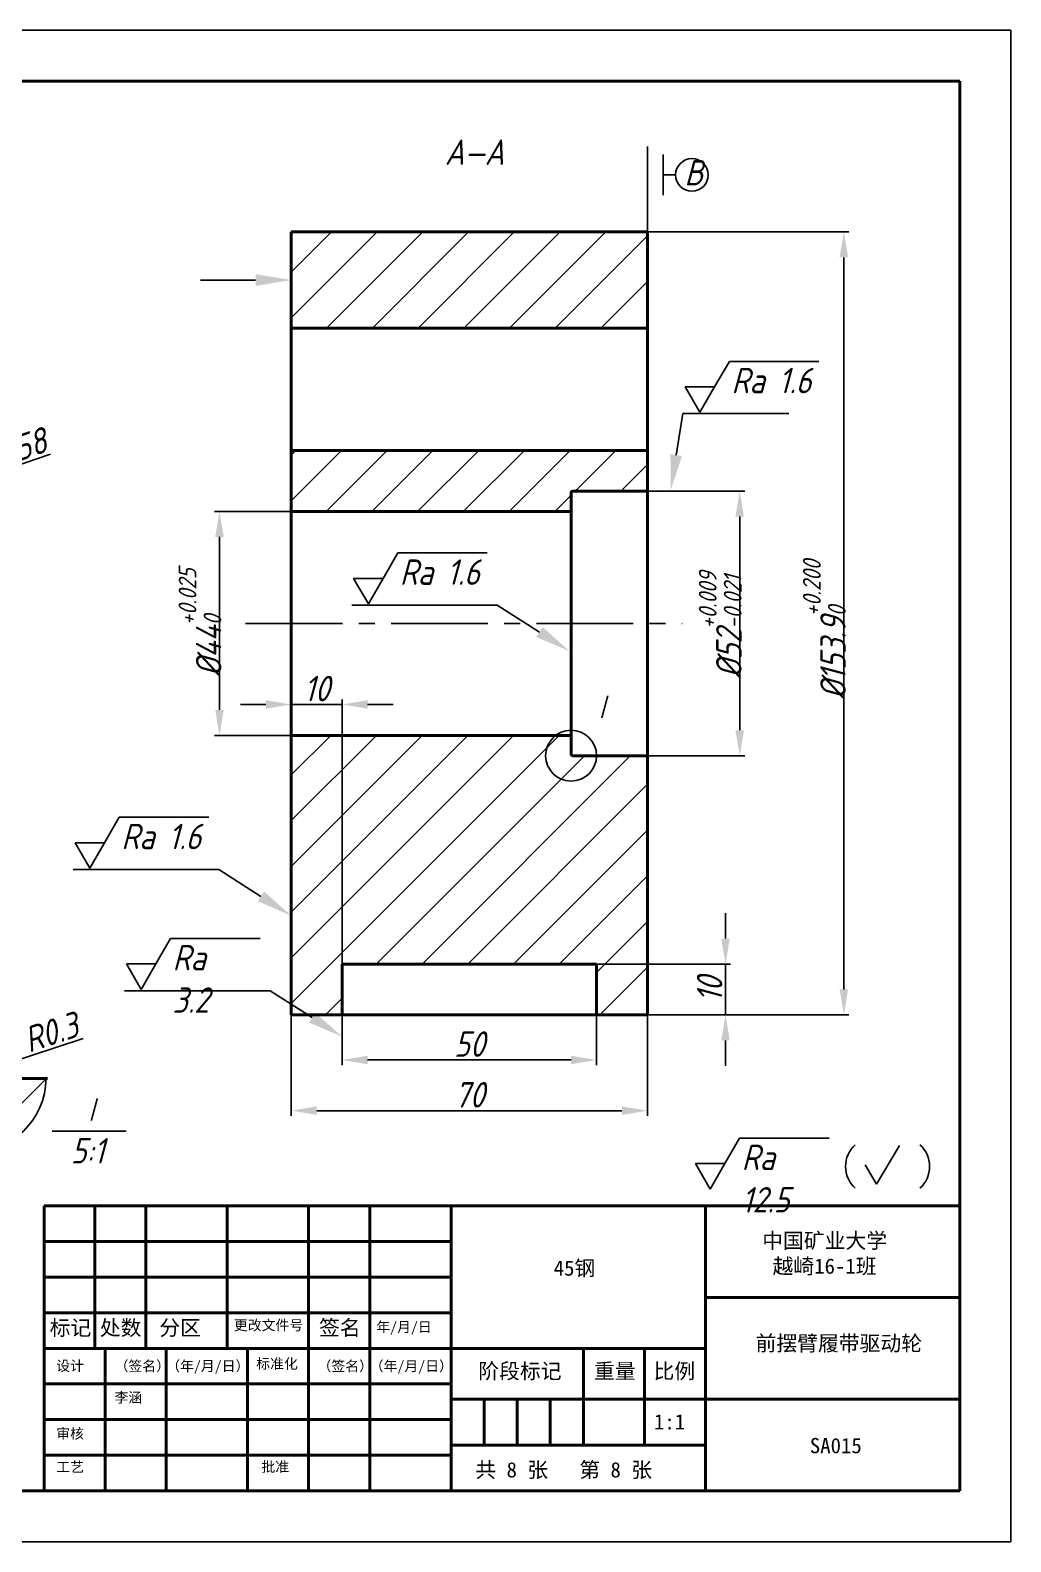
# Model space of a CAD drawing. Header units: millimetres. Extents: x -1183 to 2192, y -627 to 612.
# Drawn here: x 1690.5 to 1883.2, y -355 to -58 of the extents above; entities that cross this region are included whole.
import ezdxf
from ezdxf import colors
from ezdxf.entities.mleader import LeaderData, LeaderLine
from ezdxf.math import Vec2, Vec3

# ---------------------------------------------------------------- set-up
doc = ezdxf.new("R2010")
doc.units = ezdxf.units.MM
doc.linetypes.add('CENTER2', pattern=[28.575, 19.05, -3.175, 3.175, -3.175])
doc.linetypes.add('SLD-实线', pattern=[0])
for name, color, linetype, lineweight in [('剖面线', 7, 'Continuous', 25), ('标注', 7, 'Continuous', 25), ('点划线', 7, 'CENTER2', 25), ('粗实线', 7, 'Continuous', 50), ('细实线', 7, 'Continuous', 25)]:
    doc.layers.add(name, color=color, linetype=linetype, lineweight=lineweight)
doc.layers.add('尺寸线', color=7, linetype='SLD-实线')
doc.styles.add('标注字体', font='gbeitc.shx', dxfattribs={"height": 5, "bigfont": 'gbcbig.shx'})
doc.dimstyles.new('标注', dxfattribs={"dimtxt": 5, "dimasz": 5, "dimexe": 1, "dimexo": 0, "dimtad": 1, "dimdec": 1, "dimdsep": 46, "dimtxsty": '标注字体', "dimcen": -1, "dimadec": 0, "dimazin": 0, "dimtfac": 1, "dimtdec": 1, "dimtmove": 0, "dimatfit": 3, "dimfxl": 1, "dimarcsym": 0})
doc.dimstyles.new('轴径 标注', dxfattribs={"dimtxt": 5, "dimasz": 5, "dimexe": 1, "dimexo": 0, "dimtad": 1, "dimdec": 1, "dimdsep": 46, "dimtxsty": '标注字体', "dimcen": -1, "dimadec": 0, "dimazin": 0, "dimtfac": 1, "dimtdec": 1, "dimtmove": 0, "dimatfit": 3, "dimfxl": 1, "dimarcsym": 0})
pattern_1 = [(45, (20.583, 5.2346), (-4.490128, 4.490128), [])]

# ---------------------------------------------------------------- blocks, each defined once
blk = doc.blocks.new('*D257')
at = {"layer": 'Defpoints', "color": 0, "transparency": 16777216}
for p in [(1804.47, -148.51), (1804.32, -200.51), (1829.96, -200.51)]:
    blk.add_point(p, dxfattribs=at)
at = {"layer": '标注', "color": 0, "lineweight": -2, "transparency": 16777216}
for p, q in [((1804.47, -148.51), (1830.96, -148.51)), ((1829.96, -153.51), (1829.96, -195.51)), ((1804.32, -200.51), (1830.96, -200.51))]:
    blk.add_line(p, q, dxfattribs=at)
at = {"layer": '标注', "color": 0, "transparency": 16777216}
for points in [[(1829.12, -153.51), (1830.79, -153.51), (1829.96, -148.51)], [(1829.12, -195.51), (1830.79, -195.51), (1829.96, -200.51)]]:
    blk.add_solid(points, dxfattribs=at)
at = {"layer": '标注', "color": 0, "transparency": 16777216, "insert": (1826.12, -174.81), "char_height": 5, "attachment_point": 5, "rotation": 90, "style": '标注字体'}
blk.add_mtext('%%C52{\\H0.7x;\\S+0.009^ -0.021;}', dxfattribs=at)
blk = doc.blocks.new('*D258')
at = {"layer": 'Defpoints', "color": 0, "transparency": 16777216}
for p in [(1769.32, -152.51), (1727.71, -196.51), (1769.32, -196.51)]:
    blk.add_point(p, dxfattribs=at)
at = {"layer": '标注', "color": 0, "lineweight": -2, "transparency": 16777216}
for p, q in [((1769.32, -152.51), (1726.71, -152.51)), ((1727.71, -157.51), (1727.71, -191.51)), ((1769.32, -196.51), (1726.71, -196.51))]:
    blk.add_line(p, q, dxfattribs=at)
at = {"layer": '标注', "color": 0, "transparency": 16777216}
for points in [[(1726.88, -157.51), (1728.55, -157.51), (1727.71, -152.51)], [(1726.88, -191.51), (1728.55, -191.51), (1727.71, -196.51)]]:
    blk.add_solid(points, dxfattribs=at)
at = {"layer": '标注', "color": 0, "transparency": 16777216, "insert": (1723.88, -174.33), "char_height": 5, "attachment_point": 5, "rotation": 90, "style": '标注字体'}
blk.add_mtext('%%C44{\\H0.7x;\\S+0.025^ 0;}', dxfattribs=at)
blk = doc.blocks.new('*D259')
at = {"layer": 'Defpoints', "color": 0, "transparency": 16777216}
for p in [(1652.02, -155.75), (1597.14, -174.51)]:
    blk.add_point(p, dxfattribs=at)
at = {"layer": '标注', "color": 0, "lineweight": -2, "transparency": 16777216}
for p, q in [((1694.49, -141.24), (1656.76, -154.14)), ((1597.14, -174.51), (1652.02, -155.75))]:
    blk.add_line(p, q, dxfattribs=at)
at = {"layer": '标注', "color": 0, "transparency": 16777216}
blk.add_solid([(1656.49, -153.35), (1657.03, -154.93), (1652.02, -155.75)], dxfattribs=at)
at = {"layer": '标注', "color": 0, "transparency": 16777216, "insert": (1688.8, -139.89), "char_height": 5, "attachment_point": 5, "rotation": 18.8634, "style": '标注字体'}
blk.add_mtext('R58', dxfattribs=at)
blk = doc.blocks.new('*D261')
at = {"layer": 'Defpoints', "color": 0, "transparency": 16777216}
for p in [(1751.82, -246.44), (1801.82, -246.44), (1801.82, -260.29)]:
    blk.add_point(p, dxfattribs=at)
at = {"layer": '标注', "color": 0, "lineweight": -2, "transparency": 16777216}
for p, q in [((1751.82, -246.44), (1751.82, -261.29)), ((1801.82, -246.44), (1801.82, -261.29)), ((1756.82, -260.29), (1796.82, -260.29))]:
    blk.add_line(p, q, dxfattribs=at)
at = {"layer": '标注', "color": 0, "transparency": 16777216}
for points in [[(1756.82, -259.46), (1756.82, -261.13), (1751.82, -260.29)], [(1796.82, -259.46), (1796.82, -261.13), (1801.82, -260.29)]]:
    blk.add_solid(points, dxfattribs=at)
at = {"layer": '标注', "color": 0, "transparency": 16777216, "insert": (1776.82, -257.17), "char_height": 5, "attachment_point": 5, "rotation": 359.9996, "style": '标注字体'}
blk.add_mtext('50', dxfattribs=at)
blk = doc.blocks.new('*D262')
at = {"layer": 'Defpoints', "color": 0, "transparency": 16777216}
for p in [(1741.82, -251.43), (1811.82, -251.43), (1811.82, -270.25)]:
    blk.add_point(p, dxfattribs=at)
at = {"layer": '标注', "color": 0, "lineweight": -2, "transparency": 16777216}
for p, q in [((1741.82, -251.43), (1741.82, -271.25)), ((1811.82, -251.43), (1811.82, -271.25)), ((1746.82, -270.25), (1806.82, -270.25))]:
    blk.add_line(p, q, dxfattribs=at)
at = {"layer": '标注', "color": 0, "transparency": 16777216}
for points in [[(1746.82, -269.42), (1746.82, -271.09), (1741.82, -270.25)], [(1806.82, -269.42), (1806.82, -271.09), (1811.82, -270.25)]]:
    blk.add_solid(points, dxfattribs=at)
at = {"layer": '标注', "color": 0, "transparency": 16777216, "insert": (1776.82, -267.13), "char_height": 5, "attachment_point": 5, "style": '标注字体'}
blk.add_mtext('70', dxfattribs=at)
blk = doc.blocks.new('*D266')
at = {"layer": 'Defpoints', "color": 0, "transparency": 16777216}
for p in [(1751.82, -241.45), (1801.82, -241.45), (1827.17, -244.78), (1741.82, -251.43), (1811.82, -251.43)]:
    blk.add_point(p, dxfattribs=at)
at = {"layer": '标注', "color": 0, "lineweight": -2, "transparency": 16777216}
for p, q in [((1801.82, -241.45), (1828.17, -241.45)), ((1811.82, -251.43), (1828.17, -251.43))]:
    blk.add_line(p, q, dxfattribs=at)
for start, end in [(179.99910426, 179.99932838), (179.99955251, 180), (180.00022412, 180.00044824)]:
    blk.add_arc((1280053.58, -251.43), 1278226.41, start, end, dxfattribs=at)
at = {"layer": '标注', "color": 0, "transparency": 16777216}
for points in [[(1828, -236.45), (1826.34, -236.45), (1827.17, -241.45)], [(1826.34, -256.43), (1828, -256.43), (1827.17, -251.43)]]:
    blk.add_solid(points, dxfattribs=at)
at = {"layer": '标注', "color": 0, "transparency": 16777216, "insert": (1824.04, -246.44), "char_height": 5, "attachment_point": 5, "rotation": 89.9998, "style": '标注字体'}
blk.add_mtext('10', dxfattribs=at)
blk = doc.blocks.new('*D269')
at = {"layer": 'Defpoints', "color": 0, "transparency": 16777216}
for p in [(1811.82, -97.58), (1811.82, -251.43), (1850.43, -251.43)]:
    blk.add_point(p, dxfattribs=at)
at = {"layer": '标注', "color": 0, "lineweight": -2, "transparency": 16777216}
for p, q in [((1811.82, -97.58), (1851.43, -97.58)), ((1850.43, -102.58), (1850.43, -246.43)), ((1811.82, -251.43), (1851.43, -251.43))]:
    blk.add_line(p, q, dxfattribs=at)
at = {"layer": '标注', "color": 0, "transparency": 16777216}
for points in [[(1849.59, -102.58), (1851.26, -102.58), (1850.43, -97.58)], [(1849.59, -246.43), (1851.26, -246.43), (1850.43, -251.43)]]:
    blk.add_solid(points, dxfattribs=at)
at = {"layer": '标注', "color": 0, "transparency": 16777216, "insert": (1846.59, -175.75), "char_height": 5, "attachment_point": 5, "rotation": 90, "style": '标注字体'}
blk.add_mtext('%%C153.9{\\H0.7x;\\S+0.200^ 0;}', dxfattribs=at)
blk = doc.blocks.new('*D270')
at = {"layer": 'Defpoints', "color": 0, "transparency": 16777216}
for p in [(1748.48, -190.43), (1741.82, -200.51), (1751.82, -241.45), (1741.82, -251.43), (1751.82, -251.43)]:
    blk.add_point(p, dxfattribs=at)
at = {"layer": '标注', "color": 0, "lineweight": -2, "transparency": 16777216}
for p, q in [((1741.82, -200.51), (1741.82, -189.43)), ((1751.82, -241.45), (1751.82, -189.43))]:
    blk.add_line(p, q, dxfattribs=at)
for start, end in [(90.00022375, 90.0004475), (89.99955251, 90), (89.99910501, 89.99932876)]:
    blk.add_arc((1741.82, -1280542.76), 1280352.33, start, end, dxfattribs=at)
at = {"layer": '标注', "color": 0, "transparency": 16777216}
for points in [[(1736.82, -189.6), (1736.82, -191.27), (1741.82, -190.43)], [(1756.82, -191.27), (1756.82, -189.6), (1751.82, -190.43)]]:
    blk.add_solid(points, dxfattribs=at)
at = {"layer": '标注', "color": 0, "transparency": 16777216, "insert": (1746.82, -187.31), "char_height": 5, "attachment_point": 5, "rotation": 359.9998, "style": '标注字体'}
blk.add_mtext('10', dxfattribs=at)
blk = doc.blocks.new('*D271')
at = {"layer": 'Defpoints', "color": 0, "transparency": 16777216}
for p in [(1679.81, -263.06), (1680.67, -262.77)]:
    blk.add_point(p, dxfattribs=at)
at = {"layer": '标注', "color": 0, "lineweight": -2, "transparency": 16777216}
for p, q in [((1700.93, -256.04), (1685.41, -261.2)), ((1679.81, -263.06), (1680.67, -262.77))]:
    blk.add_line(p, q, dxfattribs=at)
blk.add_arc((1679.81, -263.06), 0.9, 270, 82.0419, dxfattribs=at)
at = {"layer": '标注', "color": 0, "transparency": 16777216}
blk.add_solid([(1685.15, -260.41), (1685.68, -261.99), (1680.67, -262.77)], dxfattribs=at)
at = {"layer": '标注', "color": 0, "transparency": 16777216, "insert": (1694.56, -254.86), "char_height": 5, "attachment_point": 5, "rotation": 18.3799, "style": '标注字体'}
blk.add_mtext('R0.3', dxfattribs=at)

msp = doc.modelspace()

# ---------------------------------------------------------------- hatches: boundary and pattern name
at = {"layer": '剖面线'}
h = msp.add_hatch(dxfattribs=at)
h.set_pattern_fill('ANSI31', color=256, scale=2)
h.set_pattern_definition(pattern_1)
h.paths.add_polyline_path([(1811.818, -116.506), (1811.818, -97.581), (1741.818, -97.581), (1741.818, -116.506)])
h.paths.add_polyline_path([(1741.818, -140.506), (1741.818, -148.506), (1741.818, -152.506), (1796.818, -152.506), (1796.818, -148.506), (1811.818, -148.506), (1811.818, -140.506)])
h = msp.add_hatch(dxfattribs=at)
h.set_pattern_fill('ANSI31', color=256, scale=2)
h.set_pattern_definition(pattern_1)
h.paths.add_polyline_path([(1801.818, -241.448), (1801.818, -251.431), (1811.818, -251.431), (1811.818, -200.506), (1796.818, -200.506), (1796.818, -196.506), (1741.818, -196.506), (1741.818, -200.506), (1741.818, -251.431), (1751.818, -251.431), (1751.818, -241.448)])
h = msp.add_hatch(dxfattribs=at)
h.set_pattern_fill('ANSI31', color=256, scale=2)
h.paths.add_polyline_path([(1693.913, -263.957), (1679.813, -263.957, -0.4142136), (1678.913, -263.057), (1678.913, -251.957), (1669.913, -251.957, 0.236068), (1663.913, -263.957, 1)])

# ---------------------------------------------------------------- linework, layer by layer
for p, q in [((1856.847, -284.704), (1861.342, -277.085)), ((1854.599, -280.895), (1856.847, -284.704))]:
    msp.add_line(p, q)
at = {"layer": '尺寸线'}
for centre, start, end in [((1856.458, -281.212), 131.44645, 228.55355), ((1861.58, -281.212), 311.44645, 48.55355)]:
    msp.add_arc(centre, 5.706, start, end, dxfattribs=at)
at = {"layer": '标注'}
for p, q in [((1811.818, -97.581), (1811.818, -80.813)), ((1814.914, -90.387), (1814.914, -82.387)), ((1814.914, -86.387), (1817.314, -86.387)), ((1825.034, -128.02), (1827.921, -123.02)), ((1827.921, -123.02), (1845.529, -123.02)), ((1819.261, -128.02), (1825.034, -128.02)), ((1819.261, -128.02), (1822.147, -133.02)), ((1822.147, -133.02), (1825.034, -128.02)), ((1819.129, -133.286), (1839.644, -133.286)), ((1759.856, -165.664), (1762.742, -160.664)), ((1762.742, -160.664), (1780.35, -160.664)), ((1754.082, -165.664), (1759.856, -165.664)), ((1754.082, -165.664), (1756.969, -170.664)), ((1756.969, -170.664), (1759.856, -165.664)), ((1753.693, -170.931), (1781.954, -170.931)), ((1705.111, -217.607), (1707.997, -212.607)), ((1707.997, -212.607), (1725.605, -212.607)), ((1699.337, -217.607), (1705.111, -217.607)), ((1699.337, -217.607), (1702.224, -222.607)), ((1702.224, -222.607), (1705.111, -217.607)), ((1698.948, -222.873), (1727.209, -222.873)), ((1715.184, -241.422), (1718.071, -236.422)), ((1718.071, -236.422), (1735.679, -236.422)), ((1709.411, -241.422), (1715.184, -241.422)), ((1709.411, -241.422), (1712.298, -246.422)), ((1712.298, -246.422), (1715.184, -241.422)), ((1709.022, -246.688), (1737.283, -246.688)), ((1694.81, -274.306), (1709.374, -274.306)), ((1827.035, -280.653), (1829.922, -275.653)), ((1829.922, -275.653), (1847.53, -275.653)), ((1821.262, -280.653), (1827.035, -280.653)), ((1821.262, -280.653), (1824.149, -285.653)), ((1824.149, -285.653), (1827.035, -280.653))]:
    msp.add_line(p, q, dxfattribs=at)
for centre, radius in [((1820.554, -86.387), 3.2), ((1796.818, -200.506), 5)]:
    msp.add_circle(centre, radius, dxfattribs=at)
msp.add_arc((1678.913, -263.693), 14.736, 90, 358.99321, dxfattribs=at)
at = {"layer": '点划线'}
msp.add_line((1732.849, -174.505), (1818.616, -174.505), dxfattribs=at)
at = {"layer": '粗实线'}
for p, q in [((1873.234, -67.955), (1473.234, -67.955)), ((1873.234, -344.955), (1873.234, -67.955)), ((1679.813, -263.957), (1693.913, -263.957)), ((1693.234, -344.955), (1693.234, -288.955)), ((1693.234, -288.955), (1873.234, -288.955)), ((1701.234, -288.955), (1741.234, -288.955)), ((1703.234, -288.955), (1703.234, -316.955)), ((1713.234, -288.955), (1713.234, -316.955)), ((1713.234, -288.955), (1729.234, -288.955)), ((1729.234, -288.955), (1729.234, -316.955)), ((1745.234, -288.955), (1745.234, -316.955)), ((1757.234, -288.955), (1757.234, -316.955)), ((1773.234, -288.955), (1773.234, -344.955)), ((1823.234, -344.955), (1823.234, -288.955)), ((1773.234, -295.955), (1693.234, -295.955)), ((1773.234, -302.955), (1693.234, -302.955)), ((1873.234, -306.955), (1823.234, -306.955)), ((1773.234, -309.955), (1693.234, -309.955)), ((1773.234, -316.955), (1693.234, -316.955)), ((1705.234, -344.955), (1705.234, -316.955)), ((1717.234, -344.955), (1717.234, -316.955)), ((1733.234, -344.955), (1733.234, -316.955)), ((1745.234, -344.955), (1745.234, -316.955)), ((1757.234, -344.955), (1757.234, -316.955)), ((1823.234, -316.955), (1773.234, -316.955)), ((1799.234, -335.955), (1799.234, -316.955)), ((1811.234, -335.955), (1811.234, -316.955)), ((1823.234, -326.955), (1823.234, -316.955)), ((1773.234, -323.955), (1693.234, -323.955)), ((1823.234, -326.955), (1773.234, -326.955)), ((1773.234, -335.955), (1773.234, -326.955)), ((1779.734, -335.955), (1779.734, -326.955)), ((1786.234, -335.955), (1786.234, -326.955)), ((1792.734, -335.955), (1792.734, -326.955)), ((1823.234, -335.955), (1823.234, -326.955)), ((1823.234, -326.955), (1873.234, -326.955)), ((1773.234, -330.955), (1693.234, -330.955)), ((1773.234, -337.955), (1693.234, -337.955)), ((1823.234, -335.955), (1773.234, -335.955)), ((1823.234, -344.955), (1823.234, -335.955)), ((1473.234, -344.955), (1873.234, -344.955))]:
    msp.add_line(p, q, dxfattribs=at)
at = {"layer": '粗实线', "color": 0, "linetype": 'Continuous', "lineweight": 50}
for p, q in [((1741.818, -116.506), (1741.818, -97.581)), ((1741.818, -97.581), (1811.818, -97.581)), ((1741.818, -116.506), (1741.818, -97.581)), ((1811.818, -116.506), (1811.818, -97.581)), ((1811.818, -97.581), (1811.818, -116.506)), ((1741.818, -116.506), (1811.818, -116.506)), ((1741.818, -118.685), (1741.818, -116.506)), ((1811.818, -116.506), (1741.818, -116.506)), ((1741.818, -123.902), (1741.818, -118.685)), ((1811.818, -118.685), (1811.818, -116.506)), ((1811.818, -123.902), (1811.818, -118.685)), ((1741.818, -138.997), (1741.818, -123.902)), ((1811.818, -138.997), (1811.818, -123.902)), ((1741.818, -140.506), (1741.818, -138.997)), ((1811.818, -140.506), (1811.818, -138.997)), ((1811.818, -140.506), (1741.818, -140.506)), ((1741.818, -148.506), (1741.818, -140.506)), ((1741.818, -148.506), (1741.818, -140.506)), ((1741.818, -140.506), (1811.818, -140.506)), ((1811.818, -148.506), (1811.818, -140.506)), ((1811.818, -140.506), (1811.818, -148.506)), ((1741.818, -148.506), (1741.818, -174.507)), ((1796.818, -148.806), (1796.818, -152.506)), ((1811.818, -148.506), (1797.118, -148.506)), ((1811.818, -148.506), (1811.818, -174.505)), ((1796.818, -152.506), (1741.818, -152.506)), ((1796.818, -152.506), (1756.818, -152.506)), ((1796.818, -174.507), (1796.818, -152.506)), ((1741.818, -174.505), (1741.818, -200.506)), ((1796.818, -196.506), (1796.818, -174.505)), ((1811.818, -174.508), (1811.818, -200.506)), ((1741.818, -196.506), (1796.818, -196.506)), ((1756.818, -196.506), (1796.818, -196.506)), ((1796.818, -196.506), (1796.818, -200.206)), ((1741.818, -251.431), (1741.818, -200.506)), ((1741.818, -251.431), (1741.818, -200.506)), ((1797.118, -200.506), (1811.818, -200.506)), ((1811.818, -251.431), (1811.818, -200.506)), ((1811.818, -200.506), (1811.818, -251.431)), ((1751.818, -251.429), (1751.818, -241.448)), ((1751.818, -241.448), (1801.818, -241.448)), ((1801.818, -241.448), (1801.818, -251.429)), ((1811.818, -251.431), (1741.818, -251.431)), ((1811.818, -251.431), (1741.818, -251.431))]:
    msp.add_line(p, q, dxfattribs=at)
for centre, start, end in [((1797.118, -148.806), 90, 180), ((1797.118, -200.206), 180, 270)]:
    msp.add_arc(centre, 0.3, start, end, dxfattribs=at)
at = {"layer": '细实线'}
for p, q in [((1883.234, -57.955), (1463.234, -57.955)), ((1883.234, -354.955), (1883.234, -57.955)), ((1463.234, -354.955), (1883.234, -354.955))]:
    msp.add_line(p, q, dxfattribs=at)

# ---------------------------------------------------------------- texts
at = {"layer": '标注', "style": '标注字体'}
for s, p in [('A—A', (1771.991, -84.414)), ('B', (1819.094, -88.455)), ('Ⅰ', (1800.92, -193.598)), ('Ⅰ', (1700.599, -272.674)), ('5:1', (1698.471, -280.626))]:
    msp.add_text(s, height=5, dxfattribs=at).set_placement(p)
at = {"layer": '标注', "char_height": 5, "attachment_point": 1, "style": '标注字体'}
for s, width, insert in [('Ra 1.6', 14.83215, (1828.328, -124.285)), ('Ra 1.6', 14.83215, (1763.15, -161.93)), ('Ra 1.6', 14.83215, (1708.405, -213.873)), ('Ra 3.2', 14.83215, (1718.479, -237.688)), ('Ra 12.5', 16.08041, (1830.329, -276.919))]:
    msp.add_mtext_dynamic_manual_height_columns(s, width=width, gutter_width=25, heights=[0], dxfattribs=dict(at, insert=insert))
at = {"layer": '粗实线', "attachment_point": 1}
for s, width, gutter_width, heights, insert, char_height in [('{\\fSimSun|b0|i0|c134|p2;中国矿业大学\\P 越崎16-1班}', 26.89095, 35, [9.551], (1834.374, -294.289), 3), ('{\\fSimSun|b0|i0|c134|p2;45钢}', 25.69773, 35, [8.806], (1793.396, -299.676), 3), ('{\\fSimSun|b0|i0|c134|p2;标记}', 13.01981, 35, [8.06], (1694.334, -311.406), 3), ('{\\fSimSun|b0|i0|c134|p2;处数}', 13.01981, 35, [8.06], (1704.184, -311.404), 3), ('{\\fSimSun|b0|i0|c134|p2;分区}', 13.01981, 35, [8.06], (1715.88, -311.402), 3), ('{\\fSimSun|b0|i0|c134|p2;更改文件号}', 23.74448, 35, [7.602], (1730.534, -311.399), 2), ('{\\fSimSun|b0|i0|c134|p2;签名}', 13.01981, 35, [8.06], (1747.271, -311.397), 3), ('{\\fSimSun|b0|i0|c134|p2;年/月/日}', 21.19211, 35, [6.893], (1758.529, -311.742), 2), ('{\\fSimSun|b0|i0|c134|p2;前摆臂履带驱动轮}', 53.77286, 35, [11.338], (1833.063, -314.449), 3), ('{\\fSimSun|b0|i0|c134|p2;设计}', 12, 0, [8.06], (1695.629, -319.371), 2), ('{\\fSimSun|b0|i0|c134|p2;（签名）}', 12, 0, [8.06], (1707.09, -319.416), 2), ('\\pxr0.58213;{\\fSimSun|b0|i0|c134|p2;（年/月/日）}', 23.84336, 0, [4.89], (1717.234, -319.416), 2), ('{\\fSimSun|b0|i0|c134|p2;标准化}', 13.01981, 35, [8.06], (1734.929, -318.956), 2), ('{\\fSimSun|b0|i0|c134|p2;（签名）}', 12, 0, [8.06], (1746.971, -319.424), 2), ('\\pxr0.58213;{\\fSimSun|b0|i0|c134|p2;（年/月/日）}', 23.84336, 0, [4.89], (1757.234, -319.424), 2), ('{\\fSimSun|b0|i0|c134|p2;阶段标记}', 17.87965, 35, [7.406], (1778.571, -319.906), 3), ('{\\fSimSun|b0|i0|c134|p2;重量}', 13.01981, 35, [8.06], (1801.319, -319.909), 3), ('{\\fSimSun|b0|i0|c134|p2;比例}', 13.01981, 35, [8.06], (1813.022, -319.911), 3), ('{\\fSimSun|b0|i0|c134|p2;李涵}', 12, 0, [8.06], (1707.063, -325.613), 2), ('{\\fSimSun|b0|i0|c134|p2;审核}', 12, 0, [8.06], (1695.629, -332.686), 2), ('{\\fSimSun|b0|i0|c134|p2;1:1}', 13.01981, 35, [8.06], (1813.105, -329.884), 3), ('{\\fSimSun|b0|i0|c134|p2;SA015}', 24.25816, 35, [8.06], (1843.741, -334.56), 3), ('{\\fSimSun|b0|i0|c134|p2;工艺}', 12, 0, [8.06], (1695.629, -339.262), 2), ('{\\fSimSun|b0|i0|c134|p2;批准}', 13.01981, 35, [8.06], (1735.948, -339.21), 2), ('{\\fSimSun|b0|i0|c134|p2;共 8 张   第 8 张}', 40.2822, 35, [8.716], (1777.998, -339.312), 3)]:
    msp.add_mtext_dynamic_manual_height_columns(s, width=width, gutter_width=gutter_width, heights=heights, dxfattribs=dict(at, insert=insert, char_height=char_height))

# ---------------------------------------------------------------- dimensions: what is measured, and where the dimension line sits
at = {"layer": '标注'}
for base, p1, p2, text, picture, middle in [((1850.427770962, -251.431492354), (1811.818246331, -97.581492354), (1811.818246331, -251.431492354), '<>{\\H0.7x;\\S+0.200^ 0;}', '*D269', (1850.427770962, -175.753870115)), ((1829.957, -200.506), (1804.468, -148.506), (1804.318, -200.506), '<>{\\H0.7x;\\S+0.009^ -0.021;}', '*D257', (1829.957, -174.813)), ((1727.712, -196.506), (1769.318, -152.506), (1769.318, -196.506), '<>{\\H0.7x;\\S+0.025^ 0;}', '*D258', (1727.712, -174.335))]:
    dim = msp.add_linear_dim(base=base, p1=p1, p2=p2, angle=90, text=text, dimstyle='轴径 标注', override={"dimpost": '%%C<>'}, dxfattribs=at)
    dim.commit()
    dim.dimension.update_dxf_attribs({"geometry": picture, "text_midpoint": middle, "dimtype": 160})
dim = msp.add_radius_dim(center=(1597.139, -174.505), mpoint=(1652.024, -155.753), dimstyle='标注', dxfattribs=at)
dim.commit()
dim.dimension.update_dxf_attribs({"geometry": '*D259', "text_midpoint": (1689.806, -142.844), "dimtype": 164})
for base, line1, line2, picture, middle in [((1748.485, -190.433), ((1741.818, -251.431), (1741.818, -200.506)), ((1751.818, -251.429), (1751.818, -241.448)), '*D270', (1746.818, -187.308)), ((1827.169, -244.776), ((1751.818, -241.448), (1801.818, -241.448)), ((1811.818, -251.431), (1741.818, -251.431)), '*D266', (1824.044, -246.44))]:
    dim = msp.add_angular_dim_2l(base=base, line1=line1, line2=line2, text='10', dimstyle='标注', dxfattribs=at)
    dim.commit()
    dim.dimension.update_dxf_attribs({"geometry": picture, "text_midpoint": middle})
dim = msp.add_aligned_dim(p1=(1751.818, -246.438), p2=(1801.818, -246.439), distance=-13.856, dimstyle='标注', dxfattribs=at)
dim.commit()
dim.dimension.update_dxf_attribs({"geometry": '*D261', "text_midpoint": (1776.818, -257.17)})
dim = msp.add_radius_dim(center=(1679.813, -263.057), mpoint=(1680.667, -262.773), text='R0.3', dimstyle='标注', dxfattribs=at)
dim.commit()
dim.dimension.update_dxf_attribs({"geometry": '*D271', "text_midpoint": (1694.559, -254.864)})
dim = msp.add_linear_dim(base=(1811.818, -270.254), p1=(1741.818, -251.431), p2=(1811.818, -251.431), angle=180, dimstyle='标注', dxfattribs=at)
dim.commit()
dim.dimension.update_dxf_attribs({"geometry": '*D262', "text_midpoint": (1776.818, -267.129)})

# ---------------------------------------------------------------- leaders
ml = msp.add_multileader_mtext('Standard', dxfattribs=at)
ml.set_content('', color=256)
ml.set_leader_properties()
ml.build(insert=Vec2(0, 0))
ml.multileader.update_dxf_attribs({"text_right_attachment_type": 6, "dogleg_length": 0.36, "arrow_head_size": 7})
ctx = ml.context
ctx.base_point, ctx.char_height, ctx.arrow_head_size, ctx.landing_gap_size, ctx.plane_origin = Vec3(1723.919, -103.544), 7, 7, 0.09, Vec3(1741.818, -107.044)
ctx.right_attachment, ctx.text_align_type = 6, 2
notes = []
notes.append((ctx, [(0, (1, 1, 0), (1724.459, -107.044), (-1, 0), 0.36, [(0, [(1741.818, -107.044)], 0, [])])]))
ctx.mtext.insert, ctx.mtext.alignment, ctx.mtext.flow_direction = Vec3(1724.009, -100.044), 3, 5
ml = msp.add_multileader_mtext('Standard', dxfattribs=at)
ml.set_content('', color=256)
ml.set_leader_properties()
ml.build(insert=Vec2(0, 0))
ml.multileader.update_dxf_attribs({"text_right_attachment_type": 6, "dogleg_length": 0.36, "arrow_head_size": 7})
ctx = ml.context
ctx.base_point, ctx.char_height, ctx.arrow_head_size, ctx.landing_gap_size, ctx.plane_origin = Vec3(1819.129, -133.286), 7, 7, 0.09, Vec3(1816.392, -148.342)
ctx.right_attachment = 6
notes.append((ctx, [(0, (1, 1, 0), (1818.769, -133.286), (1, 0), 0.36, [(0, [(1816.392, -148.342)], 0, [])])]))
ctx.mtext.insert, ctx.mtext.flow_direction = Vec3(1819.219, -129.786), 5
ml = msp.add_multileader_mtext('Standard', dxfattribs=at)
ml.set_content('', color=256)
ml.set_leader_properties()
ml.build(insert=Vec2(0, 0))
ml.multileader.update_dxf_attribs({"text_right_attachment_type": 6, "dogleg_length": 0.36, "arrow_head_size": 7})
ctx = ml.context
ctx.base_point, ctx.char_height, ctx.arrow_head_size, ctx.landing_gap_size, ctx.plane_origin = Vec3(1781.774, -167.431), 7, 7, 0.09, Vec3(1796.501, -179.966)
ctx.right_attachment, ctx.text_align_type = 6, 2
notes.append((ctx, [(0, (1, 1, 0), (1782.314, -170.931), (-1, 0), 0.36, [(0, [(1796.501, -179.966)], 0, [])])]))
ctx.mtext.insert, ctx.mtext.alignment, ctx.mtext.flow_direction = Vec3(1781.864, -163.931), 3, 5
ml = msp.add_multileader_mtext('Standard', dxfattribs=at)
ml.set_content('', color=256)
ml.set_leader_properties()
ml.build(insert=Vec2(0, 0))
ml.multileader.update_dxf_attribs({"text_right_attachment_type": 6, "dogleg_length": 0.36, "arrow_head_size": 7})
ctx = ml.context
ctx.base_point, ctx.char_height, ctx.arrow_head_size, ctx.landing_gap_size, ctx.plane_origin = Vec3(1727.029, -219.373), 7, 7, 0.09, Vec3(1741.756, -231.908)
ctx.right_attachment, ctx.text_align_type = 6, 2
notes.append((ctx, [(0, (1, 1, 0), (1727.569, -222.873), (-1, 0), 0.36, [(0, [(1741.756, -231.908)], 0, [])])]))
ctx.mtext.insert, ctx.mtext.alignment, ctx.mtext.flow_direction = Vec3(1727.119, -215.873), 3, 5
ml = msp.add_multileader_mtext('Standard', dxfattribs=at)
ml.set_content('', color=256)
ml.set_leader_properties()
ml.build(insert=Vec2(0, 0))
ml.multileader.update_dxf_attribs({"text_right_attachment_type": 6, "dogleg_length": 0.36, "arrow_head_size": 7})
ctx = ml.context
ctx.base_point, ctx.char_height, ctx.arrow_head_size, ctx.landing_gap_size, ctx.plane_origin = Vec3(1737.103, -243.188), 7, 7, 0.09, Vec3(1751.83, -255.723)
ctx.right_attachment, ctx.text_align_type = 6, 2
notes.append((ctx, [(0, (1, 1, 0), (1737.643, -246.688), (-1, 0), 0.36, [(0, [(1751.83, -255.723)], 0, [])])]))
ctx.mtext.insert, ctx.mtext.alignment, ctx.mtext.flow_direction = Vec3(1737.193, -239.688), 3, 5
for ctx, leaders in notes:
    for number, flags, end, landing, length, lines in leaders:
        leader = LeaderData()
        leader.index, (leader.has_last_leader_line, leader.has_dogleg_vector, leader.attachment_direction) = number, flags
        leader.last_leader_point, leader.dogleg_vector, leader.dogleg_length = Vec3(end), Vec3(landing), length
        for number, points, colour, breaks in lines:
            line = LeaderLine()
            line.index, line.vertices, line.color, line.breaks = number, Vec3.list(points), colors.encode_raw_color(colour), breaks
            leader.lines.append(line)
        ctx.leaders.append(leader)

doc.saveas('drawing.dxf')
